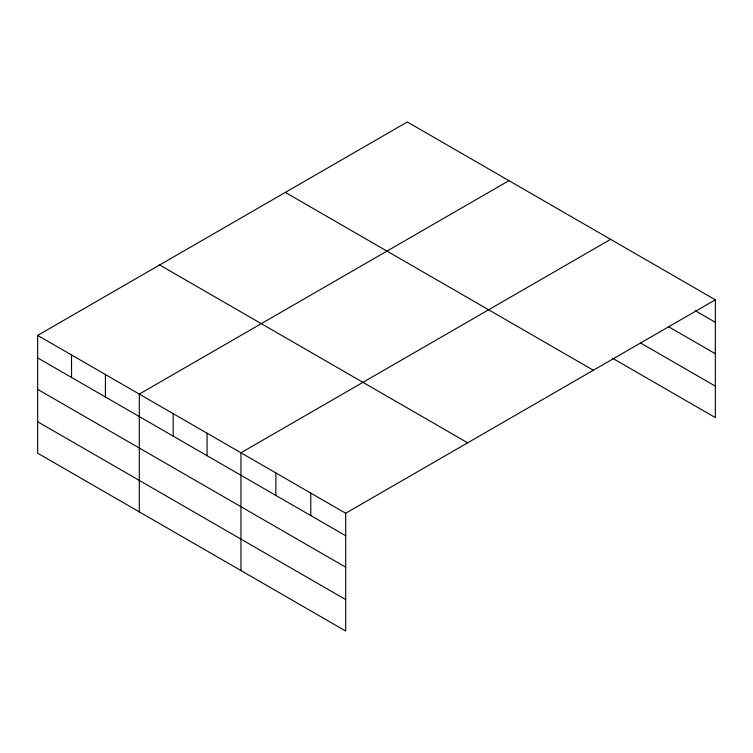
<?xml version="1.0" encoding="UTF-8"?>
<svg xmlns="http://www.w3.org/2000/svg" width="753" height="753" viewBox="0 0 753 753"><rect width="100%" height="100%" fill="white"/><g stroke="black" fill="none" stroke-linecap="round" stroke-linejoin="round"><path stroke-width="1.13" d="M37.65 335.405L345.683 513.245L345.683 631.023L37.65 453.184L37.65 335.405L407.317 121.977L715.35 299.816L715.35 417.595L612.613 358.277M508.972 180.664L139.296 394.092L139.296 511.871M610.617 239.35L240.951 452.779L240.951 570.558M345.683 513.245L715.35 299.816M695.405 310.782L715.35 322.303M668.466 326.68L715.35 353.75M640.539 342.963L715.35 386.148M285.331 192.41L593.355 370.25M159.645 264.971L467.669 442.811M37.65 357.891L345.683 535.731M37.65 389.339L345.683 567.178M37.65 421.736L345.683 599.576M310.773 493.093L310.773 515.57M275.862 472.931L275.862 495.418M207.066 433.22L207.066 455.697M173.181 413.651L173.181 436.138M105.42 374.533L105.42 397.01M71.535 354.964L71.535 377.451"/></g></svg>
